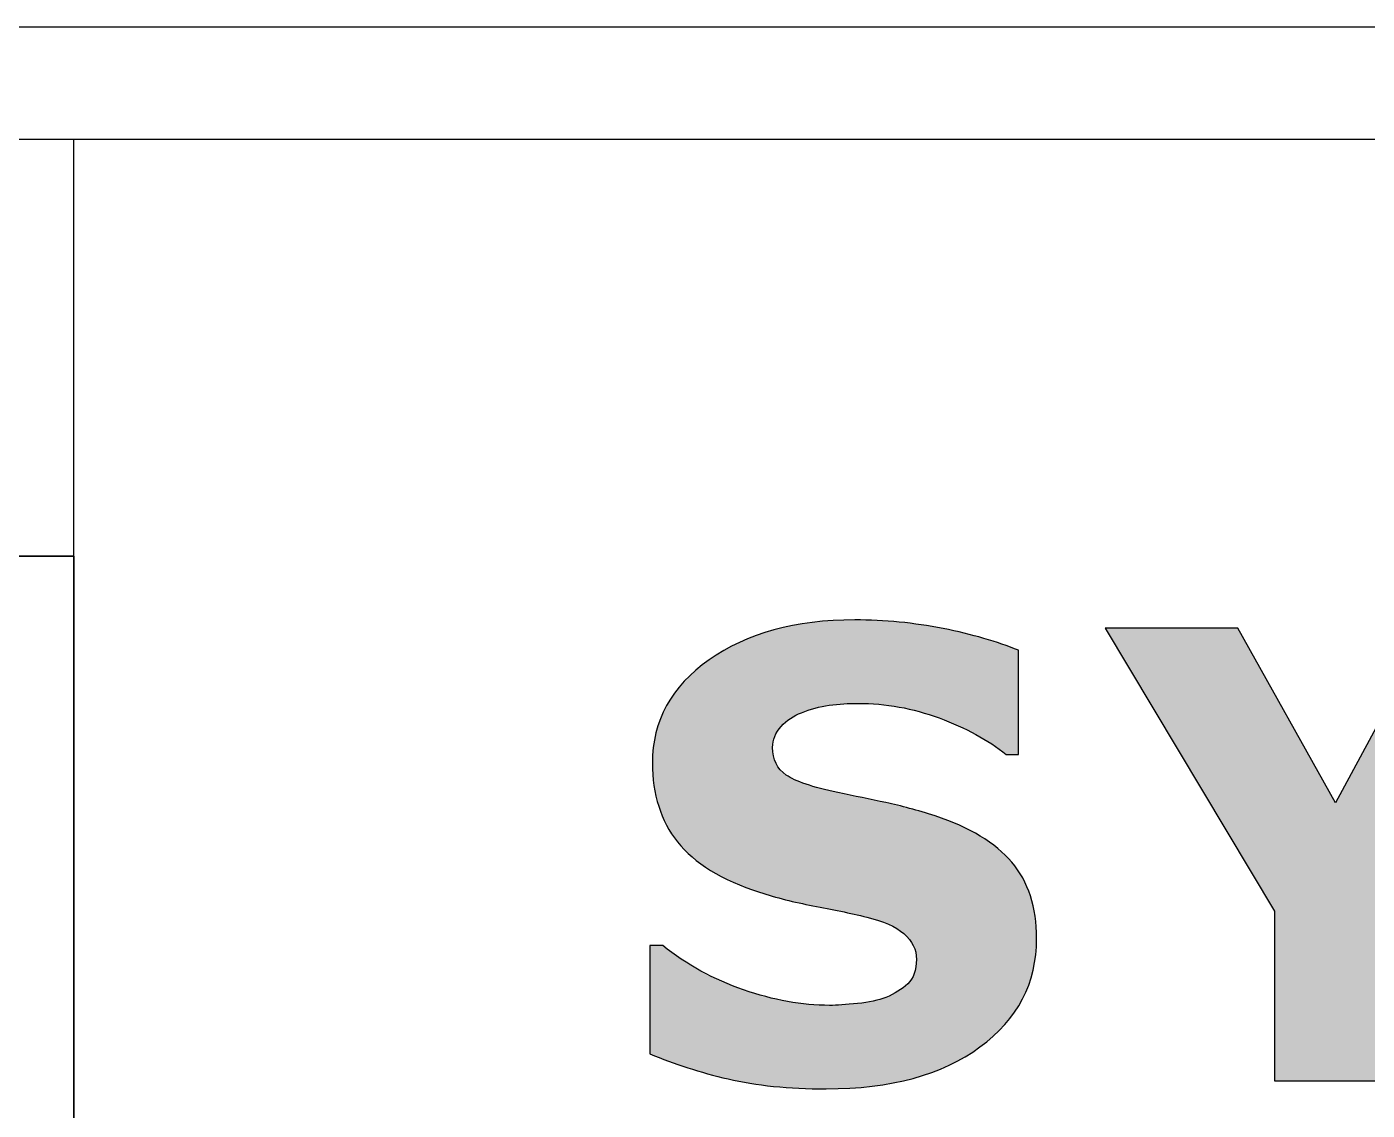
# Model space of a CAD drawing. Header units: millimetres. Extents: x 4862 to 20554, y 7569 to 11262.
# Drawn here: x 19202 to 19267.2, y 8265.6 to 8318.3 of the extents above; entities that cross this region are included whole.
import ezdxf

# ---------------------------------------------------------------- set-up
doc = ezdxf.new("R2010")
doc.units = ezdxf.units.MM
doc.layers.add('layer 1', color=7, linetype='Continuous')

# ---------------------------------------------------------------- blocks, each defined once
blk = doc.blocks.new('YQ1204162216')
h = blk.add_hatch(color=7)
h.dxf.hatch_style = 1
edge = h.paths.add_edge_path()
edge.add_spline(control_points=[(-1.89543, 0.7628), (-1.89543, 0.7628), (-1.89543, 0.7628), (-1.89543, 0.7628), (-1.89543, 0.7628), (-1.94446, 0.77243), (-1.994, 0.77733), (-2.04425, 0.77733)], knot_values=[0.5405408, 0.5405408, 0.5405408, 0.5405408, 0.5540545, 0.5540545, 0.5540545, 0.5541545, 0.5675678, 0.5675678, 0.5675678, 0.5675678], degree=3, periodic=0)
edge.add_spline(control_points=[(-2.04425, 0.77733), (-2.04425, 0.77733), (-2.04425, 0.77733), (-2.04425, 0.77733), (-2.04425, 0.77733), (-2.14439, 0.77733), (-2.22633, 0.75492), (-2.29005, 0.70993)], knot_values=[0.5135138, 0.5135138, 0.5135138, 0.5135138, 0.5270274, 0.5270274, 0.5270274, 0.5271274, 0.5405408, 0.5405408, 0.5405408, 0.5405408], degree=3, periodic=0)
edge.add_spline(control_points=[(-2.29005, 0.70993), (-2.29005, 0.70993), (-2.29005, 0.70993), (-2.29005, 0.70993), (-2.29005, 0.70993), (-2.35378, 0.66493), (-2.38564, 0.60699), (-2.38564, 0.5359)], knot_values=[0.4864865, 0.4864865, 0.4864865, 0.4864865, 0.5000003, 0.5000003, 0.5000003, 0.5001003, 0.5135138, 0.5135138, 0.5135138, 0.5135138], degree=3, periodic=0)
edge.add_spline(control_points=[(-2.38564, 0.5359), (-2.38564, 0.5359), (-2.38564, 0.5359), (-2.38564, 0.5359), (-2.38564, 0.48286), (-2.37146, 0.43856), (-2.34328, 0.40285)], knot_values=[0.4594595, 0.4594595, 0.4594595, 0.4594595, 0.472973, 0.472973, 0.472973, 0.4864865, 0.4864865, 0.4864865, 0.4864865], degree=3, periodic=0)
edge.add_spline(control_points=[(-2.34328, 0.40285), (-2.34328, 0.40285), (-2.34328, 0.40285), (-2.34328, 0.40285), (-2.31509, 0.36713), (-2.26904, 0.33877), (-2.20479, 0.31794)], knot_values=[0.4324324, 0.4324324, 0.4324324, 0.4324324, 0.445946, 0.445946, 0.445946, 0.4594595, 0.4594595, 0.4594595, 0.4594595], degree=3, periodic=0)
edge.add_spline(control_points=[(-2.20479, 0.31794), (-2.20479, 0.31794), (-2.20479, 0.31794), (-2.20479, 0.31794), (-2.17678, 0.30883), (-2.14667, 0.30113), (-2.1148, 0.29518)], knot_values=[0.4054054, 0.4054054, 0.4054054, 0.4054054, 0.4189189, 0.4189189, 0.4189189, 0.4324324, 0.4324324, 0.4324324, 0.4324324], degree=3, periodic=0)
edge.add_spline(control_points=[(-2.1148, 0.29518), (-2.1148, 0.29518), (-2.1148, 0.29518), (-2.1148, 0.29518), (-2.08276, 0.28922), (-2.05248, 0.28275), (-2.02376, 0.27592)], knot_values=[0.3783784, 0.3783784, 0.3783784, 0.3783784, 0.3918919, 0.3918919, 0.3918919, 0.4054054, 0.4054054, 0.4054054, 0.4054054], degree=3, periodic=0)
edge.add_spline(control_points=[(-2.02376, 0.27592), (-2.02376, 0.27592), (-2.02376, 0.27592), (-2.02376, 0.27592), (-1.99645, 0.26944), (-1.97562, 0.26016), (-1.96144, 0.24808)], knot_values=[0.3513514, 0.3513514, 0.3513514, 0.3513514, 0.3648649, 0.3648649, 0.3648649, 0.3783784, 0.3783784, 0.3783784, 0.3783784], degree=3, periodic=0)
edge.add_spline(control_points=[(-1.96144, 0.24808), (-1.96144, 0.24808), (-1.96144, 0.24808), (-1.96144, 0.24808), (-1.94726, 0.23583), (-1.94025, 0.22147), (-1.94025, 0.20466)], knot_values=[0.3243243, 0.3243243, 0.3243243, 0.3243243, 0.3378379, 0.3378379, 0.3378379, 0.3513514, 0.3513514, 0.3513514, 0.3513514], degree=3, periodic=0)
edge.add_spline(control_points=[(-1.94025, 0.20466), (-1.94025, 0.20466), (-1.94025, 0.20466), (-1.94025, 0.20466), (-1.94025, 0.18663), (-1.94516, 0.1728), (-1.95478, 0.16352)], knot_values=[0.2972973, 0.2972973, 0.2972973, 0.2972973, 0.3108108, 0.3108108, 0.3108108, 0.3243243, 0.3243243, 0.3243243, 0.3243243], degree=3, periodic=0)
edge.add_spline(control_points=[(-1.95478, 0.16352), (-1.95478, 0.16352), (-1.95478, 0.16352), (-1.95478, 0.16352), (-1.96459, 0.15442), (-1.97702, 0.14671), (-1.9919, 0.14041)], knot_values=[0.2702703, 0.2702703, 0.2702703, 0.2702703, 0.2837838, 0.2837838, 0.2837838, 0.2972973, 0.2972973, 0.2972973, 0.2972973], degree=3, periodic=0)
edge.add_spline(control_points=[(-1.9919, 0.14041), (-1.9919, 0.14041), (-1.9919, 0.14041), (-1.9919, 0.14041), (-2.00433, 0.13568), (-2.02009, 0.13218), (-2.03952, 0.13026)], knot_values=[0.2432433, 0.2432433, 0.2432433, 0.2432433, 0.2567568, 0.2567568, 0.2567568, 0.2702703, 0.2702703, 0.2702703, 0.2702703], degree=3, periodic=0)
edge.add_spline(control_points=[(-2.03952, 0.13026), (-2.03952, 0.13026), (-2.03952, 0.13026), (-2.03952, 0.13026), (-2.05913, 0.12815), (-2.07471, 0.1271), (-2.08679, 0.1271)], knot_values=[0.2162162, 0.2162162, 0.2162162, 0.2162162, 0.2297297, 0.2297297, 0.2297297, 0.2432433, 0.2432433, 0.2432433, 0.2432433], degree=3, periodic=0)
edge.add_spline(control_points=[(-2.08679, 0.1271), (-2.08679, 0.1271), (-2.08679, 0.1271), (-2.08679, 0.1271), (-2.13319, 0.1271), (-2.18151, 0.13586), (-2.23193, 0.15319)], knot_values=[0.1891892, 0.1891892, 0.1891892, 0.1891892, 0.2027027, 0.2027027, 0.2027027, 0.2162162, 0.2162162, 0.2162162, 0.2162162], degree=3, periodic=0)
edge.add_spline(control_points=[(-2.23193, 0.15319), (-2.23193, 0.15319), (-2.23193, 0.15319), (-2.23193, 0.15319), (-2.28218, 0.1707), (-2.32769, 0.19556), (-2.36831, 0.22795), (-2.36831, 0.22795), (-2.36831, 0.22795), (-2.36831, 0.22795), (-2.36831, 0.22795)], knot_values=[0.1621619, 0.1621619, 0.1621619, 0.1621619, 0.1756756, 0.1756756, 0.1756756, 0.1757756, 0.1758756, 0.1759756, 0.1760756, 0.1891892, 0.1891892, 0.1891892, 0.1891892], degree=3, periodic=0)
edge.add_spline(control_points=[(-2.36831, 0.22795), (-2.36831, 0.22795), (-2.38985, 0.22795), (-2.38985, 0.22795), (-2.38985, 0.22795), (-2.38985, 0.22795), (-2.38985, 0.22795), (-2.38985, 0.22795)], knot_values=[0.1351349, 0.1351349, 0.1351349, 0.1351349, 0.1486484, 0.1486484, 0.1486484, 0.1487484, 0.1621619, 0.1621619, 0.1621619, 0.1621619], degree=3, periodic=0)
edge.add_spline(control_points=[(-2.38985, 0.22795), (-2.38985, 0.22795), (-2.38985, 0.04517), (-2.38985, 0.04517)], knot_values=[0.1081081, 0.1081081, 0.1081081, 0.1081081, 0.1351349, 0.1351349, 0.1351349, 0.1351349], degree=3, periodic=0)
edge.add_spline(control_points=[(-2.38985, 0.04517), (-2.38985, 0.04517), (-2.38985, 0.04517), (-2.38985, 0.04517), (-2.34888, 0.02819), (-2.30493, 0.01401), (-2.25784, 0.00298)], knot_values=[0.0810811, 0.0810811, 0.0810811, 0.0810811, 0.0945946, 0.0945946, 0.0945946, 0.1081081, 0.1081081, 0.1081081, 0.1081081], degree=3, periodic=0)
edge.add_spline(control_points=[(-2.25784, 0.00298), (-2.25784, 0.00298), (-2.25784, 0.00298), (-2.25784, 0.00298), (-2.21092, -0.00805), (-2.15577, -0.01366), (-2.09257, -0.01366)], knot_values=[0.0540543, 0.0540543, 0.0540543, 0.0540543, 0.0675677, 0.0675677, 0.0675677, 0.0810811, 0.0810811, 0.0810811, 0.0810811], degree=3, periodic=0)
edge.add_spline(control_points=[(-2.09257, -0.01366), (-2.09257, -0.01366), (-2.09257, -0.01366), (-2.09257, -0.01366), (-2.09257, -0.01366), (-1.98332, -0.01366), (-1.89683, 0.0098), (-1.83311, 0.0569)], knot_values=[0.0270273, 0.0270273, 0.0270273, 0.0270273, 0.0405409, 0.0405409, 0.0405409, 0.0406409, 0.0540543, 0.0540543, 0.0540543, 0.0540543], degree=3, periodic=0)
edge.add_spline(control_points=[(-1.83311, 0.0569), (-1.83311, 0.0569), (-1.83311, 0.0569), (-1.83311, 0.0569), (-1.83311, 0.0569), (-1.76938, 0.10382), (-1.73752, 0.16492), (-1.73752, 0.24003)], knot_values=[0, 0, 0, 0, 0.0135138, 0.0135138, 0.0135138, 0.0136138, 0.0270273, 0.0270273, 0.0270273, 0.0270273], degree=3, periodic=0)
edge.add_spline(control_points=[(-1.73752, 0.24003), (-1.73752, 0.29273), (-1.75152, 0.33562), (-1.77936, 0.36853), (-1.77936, 0.36853), (-1.8072, 0.40145), (-1.85027, 0.42753), (-1.90874, 0.44662)], knot_values=[0.9189192, 0.9189192, 0.9189192, 0.9189192, 0.9729732, 0.9729732, 0.9729732, 0.9730732, 1, 1, 1, 1], degree=3, periodic=0)
edge.add_spline(control_points=[(-1.90874, 0.44662), (-1.90874, 0.44662), (-1.90874, 0.44662), (-1.90874, 0.44662), (-1.90874, 0.44662), (-1.9385, 0.45625), (-1.96616, 0.46377), (-1.9919, 0.4692)], knot_values=[0.8918922, 0.8918922, 0.8918922, 0.8918922, 0.9054058, 0.9054058, 0.9054058, 0.9055058, 0.9189192, 0.9189192, 0.9189192, 0.9189192], degree=3, periodic=0)
edge.add_spline(control_points=[(-1.9919, 0.4692), (-1.9919, 0.4692), (-1.9919, 0.4692), (-1.9919, 0.4692), (-1.9919, 0.4692), (-2.00486, 0.47192), (-2.01807, 0.47472), (-2.03155, 0.47756)], knot_values=[0.8783784, 0.8783784, 0.8783784, 0.8783784, 0.8851354, 0.8851354, 0.8851354, 0.8852354, 0.8918922, 0.8918922, 0.8918922, 0.8918922], degree=3, periodic=0)
edge.add_spline(control_points=[(-2.03155, 0.47756), (-2.04504, 0.48041), (-2.05878, 0.48329), (-2.07279, 0.48618), (-2.07279, 0.48618), (-2.1155, 0.49511), (-2.14439, 0.50492), (-2.1598, 0.5156)], knot_values=[0.8378381, 0.8378381, 0.8378381, 0.8378381, 0.8513516, 0.8513516, 0.8513516, 0.8514516, 0.8783784, 0.8783784, 0.8783784, 0.8783784], degree=3, periodic=0)
edge.add_spline(control_points=[(-2.1598, 0.5156), (-2.1598, 0.5156), (-2.1598, 0.5156), (-2.1598, 0.5156), (-2.1598, 0.5156), (-2.1752, 0.52645), (-2.18291, 0.54186), (-2.18291, 0.56199)], knot_values=[0.8108111, 0.8108111, 0.8108111, 0.8108111, 0.8243247, 0.8243247, 0.8243247, 0.8244247, 0.8378381, 0.8378381, 0.8378381, 0.8378381], degree=3, periodic=0)
edge.add_spline(control_points=[(-2.18291, 0.56199), (-2.18291, 0.56199), (-2.18291, 0.56199), (-2.18291, 0.56199), (-2.18291, 0.56199), (-2.18291, 0.5753), (-2.17818, 0.5872), (-2.16855, 0.59753)], knot_values=[0.7837841, 0.7837841, 0.7837841, 0.7837841, 0.7972977, 0.7972977, 0.7972977, 0.7973977, 0.8108111, 0.8108111, 0.8108111, 0.8108111], degree=3, periodic=0)
edge.add_spline(control_points=[(-2.16855, 0.59753), (-2.16855, 0.59753), (-2.16855, 0.59753), (-2.16855, 0.59753), (-2.16855, 0.59753), (-2.15892, 0.60786), (-2.14754, 0.61556), (-2.13424, 0.62082)], knot_values=[0.756757, 0.756757, 0.756757, 0.756757, 0.7702707, 0.7702707, 0.7702707, 0.7703707, 0.7837841, 0.7837841, 0.7837841, 0.7837841], degree=3, periodic=0)
edge.add_spline(control_points=[(-2.13424, 0.62082), (-2.13424, 0.62082), (-2.13424, 0.62082), (-2.13424, 0.62082), (-2.13424, 0.62082), (-2.11918, 0.62694), (-2.1036, 0.63097), (-2.08732, 0.63325)], knot_values=[0.72973, 0.72973, 0.72973, 0.72973, 0.7432436, 0.7432436, 0.7432436, 0.7433436, 0.756757, 0.756757, 0.756757, 0.756757], degree=3, periodic=0)
edge.add_spline(control_points=[(-2.08732, 0.63325), (-2.08732, 0.63325), (-2.08732, 0.63325), (-2.08732, 0.63325), (-2.08732, 0.63325), (-2.07926, 0.63439), (-2.07117, 0.63522), (-2.06303, 0.63576)], knot_values=[0.7162162, 0.7162162, 0.7162162, 0.7162162, 0.7229732, 0.7229732, 0.7229732, 0.7230732, 0.72973, 0.72973, 0.72973, 0.72973], degree=3, periodic=0)
edge.add_spline(control_points=[(-2.06303, 0.63576), (-2.05489, 0.63631), (-2.0467, 0.63657), (-2.03847, 0.63657), (-2.03847, 0.63657), (-1.99208, 0.63657), (-1.94656, 0.62834), (-1.90191, 0.61189)], knot_values=[0.6756759, 0.6756759, 0.6756759, 0.6756759, 0.6891894, 0.6891895, 0.6891895, 0.6892895, 0.7162162, 0.7162162, 0.7162162, 0.7162162], degree=3, periodic=0)
edge.add_spline(control_points=[(-1.90191, 0.61189), (-1.90191, 0.61189), (-1.90191, 0.61189), (-1.90191, 0.61189), (-1.90191, 0.61189), (-1.85744, 0.59543), (-1.81963, 0.57495), (-1.78899, 0.55044)], knot_values=[0.6486489, 0.6486489, 0.6486489, 0.6486489, 0.6621626, 0.6621626, 0.6621626, 0.6622626, 0.6756759, 0.6756759, 0.6756759, 0.6756759], degree=3, periodic=0)
edge.add_spline(control_points=[(-1.78899, 0.55044), (-1.78899, 0.55044), (-1.78899, 0.55044), (-1.78899, 0.55044), (-1.78899, 0.55044), (-1.78899, 0.55044), (-1.76798, 0.55044), (-1.76798, 0.55044), (-1.76798, 0.55044), (-1.76798, 0.55044), (-1.76798, 0.55044), (-1.76798, 0.55044)], knot_values=[0.6216214, 0.6216214, 0.6216214, 0.6216214, 0.6351353, 0.6351353, 0.6351353, 0.6352353, 0.6353353, 0.6354353, 0.6355353, 0.6356353, 0.6486489, 0.6486489, 0.6486489, 0.6486489], degree=3, periodic=0)
edge.add_spline(control_points=[(-1.76798, 0.55044), (-1.76798, 0.55044), (-1.76798, 0.72604), (-1.76798, 0.72604)], knot_values=[0.5945949, 0.5945949, 0.5945949, 0.5945949, 0.6216214, 0.6216214, 0.6216214, 0.6216214], degree=3, periodic=0)
edge.add_spline(control_points=[(-1.76798, 0.72604), (-1.76798, 0.72604), (-1.76798, 0.72604), (-1.76798, 0.72604), (-1.76798, 0.72604), (-1.80387, 0.74074), (-1.84624, 0.753), (-1.89543, 0.7628)], knot_values=[0.5675678, 0.5675678, 0.5675678, 0.5675678, 0.5810815, 0.5810815, 0.5810815, 0.5811815, 0.5945949, 0.5945949, 0.5945949, 0.5945949], degree=3, periodic=0)
h = blk.add_hatch(color=7)
h.dxf.hatch_style = 1
edge = h.paths.add_edge_path()
edge.add_spline(control_points=[(-0.99814, 0.52951), (-0.92776, 0.6466), (-0.85738, 0.76368), (-0.85738, 0.76368), (-0.85738, 0.76368), (-1.0743, 0.76368), (-1.0743, 0.76368), (-1.0743, 0.76368), (-1.0743, 0.76368), (-1.23362, 0.46885), (-1.23362, 0.46885), (-1.23362, 0.46885), (-1.23362, 0.46885), (-1.39801, 0.76368), (-1.39801, 0.76368), (-1.39801, 0.76368), (-1.39801, 0.76368), (-1.62211, 0.76368), (-1.62211, 0.76368), (-1.62211, 0.76368), (-1.62211, 0.76368), (-1.33639, 0.28625), (-1.33639, 0.28625)], knot_values=[0.4, 0.4, 0.4, 0.4, 0.45, 0.45, 0.45, 0.65, 0.65, 0.65, 0.6501, 0.75, 0.75, 0.75, 0.7501, 0.85, 0.85, 0.85, 0.8501, 0.95, 0.95, 0.95, 0.9501, 1.05, 1.05, 1.05, 1.05], degree=3, periodic=0)
edge.add_spline(control_points=[(-1.33639, 0.28625), (-1.33639, 0.28624), (-1.33639, 0), (-1.33639, 0)], knot_values=[0.3, 0.3, 0.3, 0.3, 0.399999, 0.399999, 0.399999, 0.399999], degree=3, periodic=0)
edge.add_spline(control_points=[(-1.33639, 0), (-1.33639, 0), (-1.1389, 0), (-1.1389, 0)], knot_values=[0.2, 0.2, 0.2, 0.2, 0.299999, 0.299999, 0.299999, 0.299999], degree=3, periodic=0)
edge.add_spline(control_points=[(-1.1389, 0), (-1.1389, 0.00001), (-1.1389, 0.29535), (-1.1389, 0.29535)], knot_values=[0.1, 0.1, 0.1, 0.1, 0.199999, 0.199999, 0.199999, 0.199999], degree=3, periodic=0)
edge.add_spline(control_points=[(-1.1389, 0.29535), (-1.1389, 0.29535), (-1.1389, 0.29535), (-1.1389, 0.29535), (-1.1389, 0.29535), (-1.06852, 0.41243), (-0.99814, 0.52951)], knot_values=[0.05, 0.05, 0.05, 0.05, 0.075, 0.075, 0.075, 0.1, 0.1, 0.1, 0.1], degree=3, periodic=0)
at = {"layer": 'layer 1', "color": 7}
for points, knots in [([(-1.73752, 0.24003), (-1.73752, 0.16492), (-1.76938, 0.10382), (-1.83311, 0.0569), (-1.83311, 0.0569), (-1.89683, 0.0098), (-1.98332, -0.01366), (-2.09257, -0.01366), (-2.09257, -0.01366), (-2.15577, -0.01366), (-2.21092, -0.00805), (-2.25784, 0.00298), (-2.25784, 0.00298), (-2.30493, 0.01401), (-2.34888, 0.02819), (-2.38985, 0.04517), (-2.38985, 0.04517), (-2.38985, 0.04517), (-2.38985, 0.22795), (-2.38985, 0.22795), (-2.38985, 0.22795), (-2.38985, 0.22795), (-2.36831, 0.22795), (-2.36831, 0.22795), (-2.36831, 0.22795), (-2.32769, 0.19556), (-2.28218, 0.1707), (-2.23193, 0.15319), (-2.23193, 0.15319), (-2.18151, 0.13586), (-2.13319, 0.1271), (-2.08679, 0.1271), (-2.08679, 0.1271), (-2.07471, 0.1271), (-2.05913, 0.12815), (-2.03952, 0.13026), (-2.03952, 0.13026), (-2.02009, 0.13218), (-2.00433, 0.13568), (-1.9919, 0.14041), (-1.9919, 0.14041), (-1.97702, 0.14671), (-1.96459, 0.15442), (-1.95478, 0.16352), (-1.95478, 0.16352), (-1.94516, 0.1728), (-1.94025, 0.18663), (-1.94025, 0.20466), (-1.94025, 0.20466), (-1.94025, 0.22147), (-1.94726, 0.23583), (-1.96144, 0.24808), (-1.96144, 0.24808), (-1.97562, 0.26016), (-1.99645, 0.26944), (-2.02376, 0.27592), (-2.02376, 0.27592), (-2.05248, 0.28275), (-2.08276, 0.28922), (-2.1148, 0.29518), (-2.1148, 0.29518), (-2.14667, 0.30113), (-2.17678, 0.30883), (-2.20479, 0.31794), (-2.20479, 0.31794), (-2.26904, 0.33877), (-2.31509, 0.36713), (-2.34328, 0.40285), (-2.34328, 0.40285), (-2.37146, 0.43856), (-2.38564, 0.48286), (-2.38564, 0.5359), (-2.38564, 0.5359), (-2.38564, 0.60699), (-2.35378, 0.66493), (-2.29005, 0.70993), (-2.29005, 0.70993), (-2.22633, 0.75492), (-2.14439, 0.77733), (-2.04425, 0.77733), (-2.04425, 0.77733), (-1.994, 0.77733), (-1.94446, 0.77243), (-1.89543, 0.7628), (-1.89543, 0.7628), (-1.84624, 0.753), (-1.80387, 0.74074), (-1.76798, 0.72604), (-1.76798, 0.72604), (-1.76798, 0.72604), (-1.76798, 0.55044), (-1.76798, 0.55044), (-1.76798, 0.55044), (-1.76798, 0.55044), (-1.78899, 0.55044), (-1.78899, 0.55044), (-1.78899, 0.55044), (-1.81963, 0.57495), (-1.85744, 0.59543), (-1.90191, 0.61189), (-1.90191, 0.61189), (-1.94656, 0.62834), (-1.99208, 0.63657), (-2.03847, 0.63657), (-2.03847, 0.63657), (-2.05493, 0.63657), (-2.07121, 0.63552), (-2.08732, 0.63325), (-2.08732, 0.63325), (-2.1036, 0.63097), (-2.11918, 0.62694), (-2.13424, 0.62082), (-2.13424, 0.62082), (-2.14754, 0.61556), (-2.15892, 0.60786), (-2.16855, 0.59753), (-2.16855, 0.59753), (-2.17818, 0.5872), (-2.18291, 0.5753), (-2.18291, 0.56199), (-2.18291, 0.56199), (-2.18291, 0.54186), (-2.1752, 0.52645), (-2.1598, 0.5156), (-2.1598, 0.5156), (-2.14439, 0.50492), (-2.1155, 0.49511), (-2.07279, 0.48618), (-2.07279, 0.48618), (-2.04477, 0.48041), (-2.01781, 0.47463), (-1.9919, 0.4692), (-1.9919, 0.4692), (-1.96616, 0.46377), (-1.9385, 0.45625), (-1.90874, 0.44662), (-1.90874, 0.44662), (-1.85027, 0.42753), (-1.8072, 0.40145), (-1.77936, 0.36853), (-1.77936, 0.36853), (-1.75152, 0.33562), (-1.73752, 0.29273), (-1.73752, 0.24003)], [0, 0, 0, 0, 0.027027, 0.027027, 0.027027, 0.027027, 0.0540541, 0.0540541, 0.0540541, 0.0540541, 0.0810811, 0.0810811, 0.0810811, 0.0810811, 0.1081081, 0.1081081, 0.1081081, 0.1081081, 0.1351351, 0.1351351, 0.1351351, 0.1351351, 0.1621622, 0.1621622, 0.1621622, 0.1621622, 0.1891892, 0.1891892, 0.1891892, 0.1891892, 0.2162162, 0.2162162, 0.2162162, 0.2162162, 0.2432432, 0.2432432, 0.2432432, 0.2432433, 0.2702703, 0.2702703, 0.2702703, 0.2702703, 0.2972973, 0.2972973, 0.2972973, 0.2972973, 0.3243243, 0.3243243, 0.3243243, 0.3243243, 0.3513514, 0.3513514, 0.3513514, 0.3513514, 0.3783784, 0.3783784, 0.3783784, 0.3783784, 0.4054054, 0.4054054, 0.4054054, 0.4054054, 0.4324324, 0.4324324, 0.4324324, 0.4324324, 0.4594595, 0.4594595, 0.4594595, 0.4594595, 0.4864865, 0.4864865, 0.4864865, 0.4864865, 0.5135135, 0.5135135, 0.5135135, 0.5135135, 0.5405405, 0.5405405, 0.5405405, 0.5405406, 0.5675676, 0.5675676, 0.5675676, 0.5675676, 0.5945946, 0.5945946, 0.5945946, 0.5945946, 0.6216216, 0.6216216, 0.6216216, 0.6216216, 0.6486486, 0.6486486, 0.6486486, 0.6486487, 0.6756757, 0.6756757, 0.6756757, 0.6756757, 0.7027027, 0.7027027, 0.7027027, 0.7027027, 0.7297297, 0.7297297, 0.7297297, 0.7297297, 0.7567568, 0.7567568, 0.7567568, 0.7567568, 0.7837838, 0.7837838, 0.7837838, 0.7837838, 0.8108108, 0.8108108, 0.8108108, 0.8108108, 0.8378378, 0.8378378, 0.8378378, 0.8378378, 0.8648649, 0.8648649, 0.8648649, 0.8648649, 0.8918919, 0.8918919, 0.8918919, 0.8918919, 0.9189189, 0.9189189, 0.9189189, 0.9189189, 0.9459459, 0.9459459, 0.9459459, 0.945946, 1, 1, 1, 1]), ([(-0.85738, 0.76368), (-0.85738, 0.76368), (-1.1389, 0.29535), (-1.1389, 0.29535), (-1.1389, 0.29535), (-1.1389, 0.29535), (-1.1389, 0), (-1.1389, 0), (-1.1389, 0), (-1.1389, 0), (-1.33639, 0), (-1.33639, 0), (-1.33639, 0), (-1.33639, 0), (-1.33639, 0.28625), (-1.33639, 0.28625), (-1.33639, 0.28625), (-1.33639, 0.28625), (-1.62211, 0.76368), (-1.62211, 0.76368), (-1.62211, 0.76368), (-1.62211, 0.76368), (-1.39801, 0.76368), (-1.39801, 0.76368), (-1.39801, 0.76368), (-1.39801, 0.76368), (-1.23362, 0.46885), (-1.23362, 0.46885), (-1.23362, 0.46885), (-1.23362, 0.46885), (-1.0743, 0.76368), (-1.0743, 0.76368), (-1.0743, 0.76368), (-1.0743, 0.76368), (-0.85738, 0.76368), (-0.85738, 0.76368)], [0, 0, 0, 0, 0.1, 0.1, 0.1, 0.1, 0.2, 0.2, 0.2, 0.2, 0.3, 0.3, 0.3, 0.3, 0.4, 0.4, 0.4, 0.4, 0.5, 0.5, 0.5, 0.5, 0.6, 0.6, 0.6, 0.6, 0.7, 0.7, 0.7, 0.7, 0.8, 0.8, 0.8, 0.8, 1, 1, 1, 1])]:
    blk.add_open_spline(points, degree=3, knots=knots, dxfattribs=at)
blk = doc.blocks.new('A$C398a0407')
for p, q in [((8133.99, 64), (8133.99, 6784)), ((443.23, 6546.91), (8133.99, 6546.91))]:
    blk.add_line(p, q)
for points in [[(9632, 0), (0, 0), (0, 6848), (9632, 6848)], [(9568, 64), (64, 64), (64, 6784), (9568, 6784)]]:
    blk.add_lwpolyline(points, close=True)
at = {"xscale": 337.2124400346185, "yscale": 337.2124400346185, "zscale": 337.2124400346185}
blk.add_blockref('YQ1204162216', (9267.48, 6248.5), dxfattribs=at)
blk = doc.blocks.new('A$Caecb7373')
at = {"color": 1}
blk.add_lwpolyline([(0, 821.76), (1155.84, 821.76), (1155.84, 0), (0, 0)], close=True, dxfattribs=at)

msp = doc.modelspace()

# ---------------------------------------------------------------- linework, layer by layer
for points in [[(19204.296, 7767.16), (18547.054, 7767.16), (18547.054, 8292.552), (19204.296, 8292.552)], [(18547.054, 8235.06), (19204.296, 8235.06), (19204.296, 8292.552), (18547.054, 8292.552)]]:
    msp.add_lwpolyline(points, close=True)

# ---------------------------------------------------------------- block references
at = {"xscale": 0.0854586271997967, "yscale": 0.0854586271997967, "zscale": 0.0854586271997967}
msp.add_blockref('A$C398a0407', (18509.177, 7733.061), dxfattribs=at)
at = {"color": 1, "xscale": 0.7121552266649618, "yscale": 0.7121552266649618, "zscale": 0.7121552266649618}
msp.add_blockref('A$Caecb7373', (18509.177, 7733.061), dxfattribs=at)

doc.saveas('drawing.dxf')
